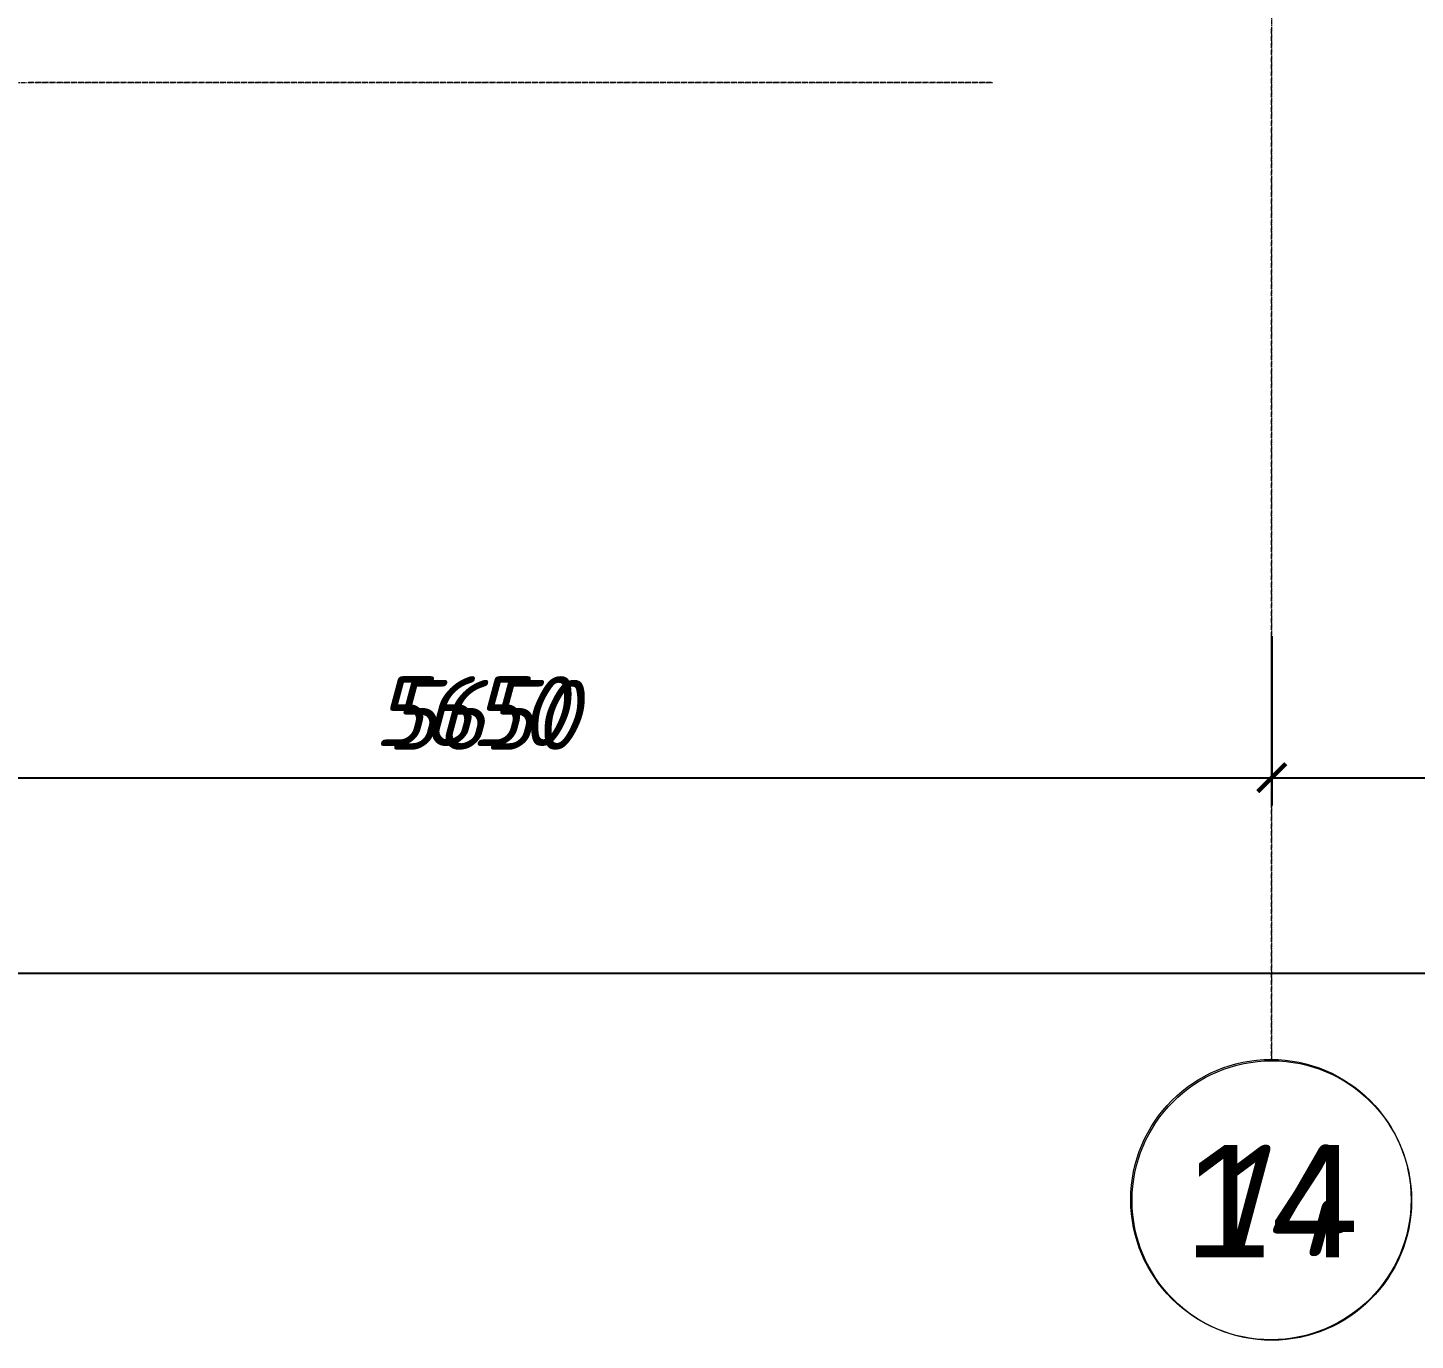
# Model space of a CAD drawing. Header units: millimetres. Extents: x -10178924 to 11692288, y -947381 to 58396.
# Drawn here: x 753806 to 758772, y -800790 to -796094 of the extents above; entities that cross this region are included whole.
import ezdxf
from ezdxf.enums import TextEntityAlignment as Align

# ---------------------------------------------------------------- set-up
doc = ezdxf.new("R2010")
doc.units = ezdxf.units.MM
doc.linetypes.add('осевая', pattern=[50.8, 31.75, -6.35, 6.35, -6.35])
doc.layers.add('PDF _Размеры осевые', color=7, linetype='Continuous', true_color=0x5d6970)
doc.layers.add('PDF _Текст', color=7, linetype='Continuous', lineweight=5)
doc.layers.add('Размеры осевые', color=153, linetype='Continuous', lineweight=9)
doc.styles.add('PDF ArialMT', font='arial.ttf')
doc.styles.add('PDF GOST Common Italic', font='GOST_Common Italic.ttf')
doc.styles.add('PDF ISOCPEUR Italic', font='isocpeui.ttf')
doc.styles.add('Текст_М100', font='GOST_Common Italic.ttf', dxfattribs={"height": 250})
doc.dimstyles.new('Размеры_М100', dxfattribs={"dimtxt": 250, "dimasz": 100, "dimexe": 100, "dimexo": 100, "dimgap": 100, "dimtad": 1, "dimrnd": 5, "dimtxsty": 'Текст_М100', "dimblk": 'ARCHTICK', "dimcen": 250, "dimdle": 100, "dimadec": 0, "dimazin": 2, "dimtfac": 1, "dimtmove": 1, "dimatfit": 3, "dimfxl": 1, "dimarcsym": 0})

# ---------------------------------------------------------------- blocks, each defined once
blk = doc.blocks.new('_ArchTick')
at = {"color": 0, "linetype": 'ByBlock', "const_width": 0.15}
blk.add_lwpolyline([(-0.5, -0.5), (0.5, 0.5)], dxfattribs=at)
blk = doc.blocks.new('*D2703')
at = {"layer": 'Defpoints', "color": 0, "ltscale": 100, "transparency": 16777216}
for p in [(0, -18048.2), (54000, -18048.2), (54000, -18687)]:
    blk.add_point(p, dxfattribs=at)
at = {"layer": 'Размеры осевые', "color": 0, "lineweight": -2, "ltscale": 100, "transparency": 16777216}
for p, q in [((0, -18148.2), (0, -18787)), ((54000, -18148.2), (54000, -18787)), ((-100, -18687), (54100, -18687))]:
    blk.add_line(p, q, dxfattribs=at)
at = {"layer": 'Размеры осевые', "color": 0, "lineweight": -2, "ltscale": 100, "transparency": 16777216, "xscale": 100, "yscale": 100, "zscale": 100, "rotation": 180}
blk.add_blockref('_ArchTick', (0, -18687), dxfattribs=at)
at = {"layer": 'Размеры осевые', "color": 0, "lineweight": -2, "ltscale": 100, "transparency": 16777216, "xscale": 100, "yscale": 100, "zscale": 100}
blk.add_blockref('_ArchTick', (54000, -18687), dxfattribs=at)
at = {"layer": 'Размеры осевые', "color": 0, "ltscale": 100, "transparency": 16777216, "insert": (27000, -18462), "char_height": 250, "attachment_point": 5, "style": 'Текст_М100'}
blk.add_mtext('54000', dxfattribs=at)
blk = doc.blocks.new('*D2706')
at = {"layer": 'Defpoints', "color": 0, "ltscale": 100, "transparency": 16777216}
for p in [(30250, -17380.5), (35900, -17380.5), (35900, -17987)]:
    blk.add_point(p, dxfattribs=at)
at = {"layer": 'Размеры осевые', "color": 0, "lineweight": -2, "ltscale": 100, "transparency": 16777216}
for p, q in [((30250, -17480.5), (30250, -18087)), ((35900, -17480.5), (35900, -18087)), ((30150, -17987), (36000, -17987))]:
    blk.add_line(p, q, dxfattribs=at)
at = {"layer": 'Размеры осевые', "color": 0, "lineweight": -2, "ltscale": 100, "transparency": 16777216, "xscale": 100, "yscale": 100, "zscale": 100, "rotation": 180}
blk.add_blockref('_ArchTick', (30250, -17987), dxfattribs=at)
at = {"layer": 'Размеры осевые', "color": 0, "lineweight": -2, "ltscale": 100, "transparency": 16777216, "xscale": 100, "yscale": 100, "zscale": 100}
blk.add_blockref('_ArchTick', (35900, -17987), dxfattribs=at)
at = {"layer": 'Размеры осевые', "color": 0, "ltscale": 100, "transparency": 16777216, "insert": (33075, -17762), "char_height": 250, "attachment_point": 5, "style": 'Текст_М100'}
blk.add_mtext('5650', dxfattribs=at)
blk = doc.blocks.new('*D2707')
at = {"layer": 'Defpoints', "color": 0, "ltscale": 100, "transparency": 16777216}
for p in [(35900, -17380.5), (41900, -17380.5), (41900, -17987)]:
    blk.add_point(p, dxfattribs=at)
at = {"layer": 'Размеры осевые', "color": 0, "lineweight": -2, "ltscale": 100, "transparency": 16777216}
for p, q in [((35900, -17480.5), (35900, -18087)), ((41900, -17480.5), (41900, -18087)), ((35800, -17987), (42000, -17987))]:
    blk.add_line(p, q, dxfattribs=at)
at = {"layer": 'Размеры осевые', "color": 0, "lineweight": -2, "ltscale": 100, "transparency": 16777216, "xscale": 100, "yscale": 100, "zscale": 100, "rotation": 180}
blk.add_blockref('_ArchTick', (35900, -17987), dxfattribs=at)
at = {"layer": 'Размеры осевые', "color": 0, "lineweight": -2, "ltscale": 100, "transparency": 16777216, "xscale": 100, "yscale": 100, "zscale": 100}
blk.add_blockref('_ArchTick', (41900, -17987), dxfattribs=at)
at = {"layer": 'Размеры осевые', "color": 0, "ltscale": 100, "transparency": 16777216, "insert": (38900, -17762), "char_height": 250, "attachment_point": 5, "style": 'Текст_М100'}
blk.add_mtext('6000', dxfattribs=at)
blk = doc.blocks.new('A$C5282721b')
at = {"layer": 'Размеры осевые', "color": 251, "linetype": 'осевая', "ltscale": 0.5, "transparency": 33554687}
for p, q in [((35900, -19000), (35900, 1500)), ((-9750, -15500), (34900, -15500))]:
    blk.add_line(p, q, dxfattribs=at)
at = {"layer": 'Размеры осевые', "color": 251, "ltscale": 100, "transparency": 33554687}
blk.add_circle((35900, -19500), 500, dxfattribs=at)
at = {"layer": 'Размеры осевые', "color": 251, "ltscale": 100, "transparency": 33554687, "style": 'PDF ISOCPEUR Italic'}
blk.add_text('14', height=400, dxfattribs=at).set_placement((35900, -19500), align=Align.MIDDLE_CENTER)
at = {"layer": 'Размеры осевые', "color": 251, "ltscale": 100, "transparency": 33554687}
for base, p1, p2, picture, middle in [((35900, -17986.992), (30250, -17380.492), (35900, -17380.492), '*D2706', (33075, -17761.992)), ((41900, -17986.992), (35900, -17380.492), (41900, -17380.492), '*D2707', (38900, -17761.992)), ((54000, -18686.992), (0, -18048.178), (54000, -18048.178), '*D2703', (27000, -18461.992))]:
    dim = blk.add_linear_dim(base=base, p1=p1, p2=p2, dimstyle='Размеры_М100', dxfattribs=at)
    dim.commit()
    dim.dimension.update_dxf_attribs({"geometry": picture, "text_midpoint": middle})

msp = doc.modelspace()

# ---------------------------------------------------------------- linework, layer by layer
at = {"layer": 'PDF _Размеры осевые', "lineweight": 9}
for points in [[(758257.5, -796094.1), (758257.5, -796094.1)], [(758257.5, -796115.2), (758257.5, -796098.3)], [(758257.5, -796119.5), (758257.5, -796119.5)], [(758257.5, -796140.6), (758257.5, -796123.7)], [(758257.5, -796144.9), (758257.5, -796144.9)], [(758257.5, -796166), (758257.5, -796149.1)], [(758257.5, -796170.3), (758257.5, -796170.3)], [(758257.5, -796191.4), (758257.5, -796174.5)], [(758257.5, -796195.7), (758257.5, -796195.7)], [(758257.5, -796216.8), (758257.5, -796199.9)], [(758257.5, -796221.1), (758257.5, -796221.1)], [(758257.5, -796242.2), (758257.5, -796225.3)], [(758257.5, -796246.5), (758257.5, -796246.5)], [(758257.5, -796267.6), (758257.5, -796250.7)], [(753808.2, -796288.8), (753825.1, -796288.8), (753829.4, -796288.8)], [(753833.6, -796288.8), (753850.5, -796288.8), (753854.8, -796288.8)], [(753859, -796288.8), (753875.9, -796288.8), (753880.2, -796288.8)], [(753884.4, -796288.8), (753901.3, -796288.8), (753905.6, -796288.8)], [(753909.8, -796288.8), (753926.7, -796288.8), (753931, -796288.8)], [(753935.2, -796288.8), (753952.1, -796288.8), (753956.4, -796288.8)], [(753960.6, -796288.8), (753977.5, -796288.8), (753981.8, -796288.8)], [(753986, -796288.8), (754002.9, -796288.8), (754007.2, -796288.8)], [(754011.4, -796288.8), (754028.3, -796288.8), (754032.6, -796288.8)], [(754036.8, -796288.8), (754053.7, -796288.8), (754058, -796288.8)], [(754062.2, -796288.8), (754079.1, -796288.8), (754083.4, -796288.8)], [(754087.6, -796288.8), (754104.5, -796288.8), (754108.8, -796288.8)], [(754113, -796288.8), (754129.9, -796288.8), (754134.2, -796288.8)], [(754138.4, -796288.8), (754155.3, -796288.8), (754159.6, -796288.8)], [(754163.8, -796288.8), (754180.7, -796288.8), (754185, -796288.8)], [(754189.2, -796288.8), (754206.1, -796288.8), (754210.4, -796288.8)], [(754214.6, -796288.8), (754231.5, -796288.8), (754235.8, -796288.8)], [(754240, -796288.8), (754256.9, -796288.8), (754261.2, -796288.8)], [(754265.4, -796288.8), (754282.3, -796288.8), (754286.6, -796288.8)], [(754290.8, -796288.8), (754307.7, -796288.8), (754312, -796288.8)], [(754316.2, -796288.8), (754333.1, -796288.8), (754337.4, -796288.8)], [(754341.6, -796288.8), (754358.5, -796288.8), (754362.8, -796288.8)], [(754367, -796288.8), (754383.9, -796288.8), (754388.2, -796288.8)], [(754392.4, -796288.8), (754409.3, -796288.8), (754413.6, -796288.8)], [(754417.8, -796288.8), (754434.7, -796288.8), (754439, -796288.8)], [(754443.2, -796288.8), (754460.1, -796288.8), (754464.4, -796288.8)], [(754468.6, -796288.8), (754485.5, -796288.8), (754489.8, -796288.8)], [(754494, -796288.8), (754510.9, -796288.8), (754515.2, -796288.8)], [(754519.4, -796288.8), (754536.3, -796288.8), (754540.6, -796288.8)], [(754544.8, -796288.8), (754561.7, -796288.8), (754566, -796288.8)], [(754570.2, -796288.8), (754587.1, -796288.8), (754591.4, -796288.8)], [(754595.6, -796288.8), (754612.5, -796288.8), (754616.8, -796288.8)], [(754621, -796288.8), (754637.9, -796288.8), (754642.2, -796288.8)], [(754646.4, -796288.8), (754663.3, -796288.8), (754667.6, -796288.8)], [(754671.8, -796288.8), (754688.7, -796288.8), (754693, -796288.8)], [(754697.2, -796288.8), (754714.1, -796288.8), (754718.4, -796288.8)], [(754722.6, -796288.8), (754739.5, -796288.8), (754743.8, -796288.8)], [(754748, -796288.8), (754764.9, -796288.8), (754769.2, -796288.8)], [(754773.4, -796288.8), (754790.3, -796288.8), (754794.6, -796288.8)], [(754798.8, -796288.8), (754815.7, -796288.8), (754820, -796288.8)], [(754824.2, -796288.8), (754841.1, -796288.8), (754845.4, -796288.8)], [(754849.6, -796288.8), (754866.5, -796288.8), (754870.8, -796288.8)], [(754875, -796288.8), (754891.9, -796288.8), (754896.2, -796288.8)], [(754900.4, -796288.8), (754917.3, -796288.8), (754921.6, -796288.8)], [(754925.8, -796288.8), (754942.7, -796288.8), (754947, -796288.8)], [(754951.2, -796288.8), (754968.1, -796288.8), (754972.4, -796288.8)], [(754976.6, -796288.8), (754993.5, -796288.8), (754997.8, -796288.8)], [(755002, -796288.8), (755018.9, -796288.8), (755023.2, -796288.8)], [(755027.4, -796288.8), (755044.3, -796288.8), (755048.6, -796288.8)], [(755052.8, -796288.8), (755069.7, -796288.8), (755074, -796288.8)], [(755078.2, -796288.8), (755095.2, -796288.8), (755099.4, -796288.8)], [(755103.6, -796288.8), (755120.5, -796288.8), (755124.8, -796288.8)], [(755129, -796288.8), (755145.9, -796288.8), (755150.2, -796288.8)], [(755154.4, -796288.8), (755171.3, -796288.8), (755175.6, -796288.8)], [(755179.8, -796288.8), (755196.7, -796288.8), (755201, -796288.8)], [(755205.2, -796288.8), (755222.2, -796288.8), (755226.4, -796288.8)], [(755230.6, -796288.8), (755247.5, -796288.8), (755251.8, -796288.8)], [(755256, -796288.8), (755272.9, -796288.8), (755277.2, -796288.8)], [(755281.4, -796288.8), (755298.4, -796288.8), (755302.6, -796288.8)], [(755306.8, -796288.8), (755323.8, -796288.8), (755328, -796288.8)], [(755332.2, -796288.8), (755349.2, -796288.8), (755353.4, -796288.8)], [(755357.6, -796288.8), (755374.5, -796288.8), (755378.8, -796288.8)], [(755383, -796288.8), (755399.9, -796288.8), (755404.2, -796288.8)], [(755408.4, -796288.8), (755425.4, -796288.8), (755429.6, -796288.8)], [(755433.8, -796288.8), (755450.8, -796288.8), (755455, -796288.8)], [(755459.2, -796288.8), (755476.2, -796288.8), (755480.4, -796288.8)], [(755484.6, -796288.8), (755501.6, -796288.8), (755505.8, -796288.8)], [(755510, -796288.8), (755527, -796288.8), (755531.2, -796288.8)], [(755535.4, -796288.8), (755552.4, -796288.8), (755556.6, -796288.8)], [(755560.8, -796288.8), (755577.8, -796288.8), (755582, -796288.8)], [(755586.2, -796288.8), (755603.2, -796288.8), (755607.4, -796288.8)], [(755611.6, -796288.8), (755628.6, -796288.8), (755632.8, -796288.8)], [(755637, -796288.8), (755654, -796288.8), (755658.2, -796288.8)], [(755662.4, -796288.8), (755679.4, -796288.8), (755683.6, -796288.8)], [(755687.8, -796288.8), (755704.8, -796288.8), (755709, -796288.8)], [(755713.2, -796288.8), (755730.2, -796288.8), (755734.4, -796288.8)], [(755738.6, -796288.8), (755755.6, -796288.8), (755759.8, -796288.8)], [(755764, -796288.8), (755781, -796288.8), (755785.2, -796288.8)], [(755789.4, -796288.8), (755806.4, -796288.8), (755810.6, -796288.8)], [(755814.8, -796288.8), (755831.8, -796288.8), (755836, -796288.8)], [(755840.2, -796288.8), (755857.2, -796288.8), (755861.4, -796288.8)], [(755865.6, -796288.8), (755882.6, -796288.8), (755886.8, -796288.8)], [(755891, -796288.8), (755908, -796288.8), (755912.2, -796288.8)], [(755916.4, -796288.8), (755933.4, -796288.8), (755937.6, -796288.8)], [(755941.8, -796288.8), (755958.8, -796288.8), (755963, -796288.8)], [(755967.2, -796288.8), (755984.2, -796288.8), (755988.4, -796288.8)], [(755992.6, -796288.8), (756009.6, -796288.8), (756013.8, -796288.8)], [(756018, -796288.8), (756035, -796288.8), (756039.2, -796288.8)], [(756043.4, -796288.8), (756060.4, -796288.8), (756064.6, -796288.8)], [(756068.8, -796288.8), (756085.8, -796288.8), (756090, -796288.8)], [(756094.2, -796288.8), (756111.2, -796288.8), (756115.4, -796288.8)], [(756119.6, -796288.8), (756136.6, -796288.8), (756140.8, -796288.8)], [(756145, -796288.8), (756162, -796288.8), (756166.2, -796288.8)], [(756170.4, -796288.8), (756187.4, -796288.8), (756191.6, -796288.8)], [(756195.8, -796288.8), (756212.8, -796288.8), (756217, -796288.8)], [(756221.2, -796288.8), (756238.2, -796288.8), (756242.4, -796288.8)], [(756246.6, -796288.8), (756263.6, -796288.8), (756267.8, -796288.8)], [(756272, -796288.8), (756289, -796288.8), (756293.2, -796288.8)], [(756297.4, -796288.8), (756314.4, -796288.8), (756318.6, -796288.8)], [(756322.8, -796288.8), (756339.8, -796288.8), (756344, -796288.8)], [(756348.2, -796288.8), (756365.2, -796288.8), (756369.4, -796288.8)], [(756373.6, -796288.8), (756390.6, -796288.8), (756394.8, -796288.8)], [(756399, -796288.8), (756416, -796288.8), (756420.2, -796288.8)], [(756424.4, -796288.8), (756441.4, -796288.8), (756445.6, -796288.8)], [(756449.8, -796288.8), (756466.8, -796288.8), (756471, -796288.8)], [(756475.2, -796288.8), (756492.2, -796288.8), (756496.4, -796288.8)], [(756500.6, -796288.8), (756517.6, -796288.8), (756521.8, -796288.8)], [(756526, -796288.8), (756543, -796288.8), (756547.2, -796288.8)], [(756551.4, -796288.8), (756568.4, -796288.8), (756572.6, -796288.8)], [(756576.8, -796288.8), (756593.8, -796288.8), (756598, -796288.8)], [(756602.2, -796288.8), (756619.2, -796288.8), (756623.4, -796288.8)], [(756627.6, -796288.8), (756644.6, -796288.8), (756648.8, -796288.8)], [(756653, -796288.8), (756670, -796288.8), (756674.2, -796288.8)], [(756678.4, -796288.8), (756695.4, -796288.8), (756699.6, -796288.8)], [(756703.8, -796288.8), (756720.8, -796288.8), (756725, -796288.8)], [(756729.2, -796288.8), (756746.2, -796288.8), (756750.4, -796288.8)], [(756754.6, -796288.8), (756771.6, -796288.8), (756775.8, -796288.8)], [(756780, -796288.8), (756797, -796288.8), (756801.2, -796288.8)], [(756805.4, -796288.8), (756822.4, -796288.8), (756826.6, -796288.8)], [(756830.8, -796288.8), (756847.8, -796288.8), (756852, -796288.8)], [(756856.2, -796288.8), (756873.2, -796288.8), (756877.4, -796288.8)], [(756881.6, -796288.8), (756898.6, -796288.8), (756902.8, -796288.8)], [(756907, -796288.8), (756924, -796288.8), (756928.2, -796288.8)], [(756932.4, -796288.8), (756949.4, -796288.8), (756953.6, -796288.8)], [(756957.8, -796288.8), (756974.8, -796288.8), (756979, -796288.8)], [(756983.2, -796288.8), (757000.2, -796288.8), (757004.4, -796288.8)], [(757008.6, -796288.8), (757025.6, -796288.8), (757029.8, -796288.8)], [(757034, -796288.8), (757051, -796288.8), (757055.2, -796288.8)], [(757059.4, -796288.8), (757076.4, -796288.8), (757080.6, -796288.8)], [(757084.8, -796288.8), (757101.8, -796288.8), (757106, -796288.8)], [(757110.2, -796288.8), (757127.2, -796288.8), (757131.4, -796288.8)], [(757135.6, -796288.8), (757152.6, -796288.8), (757156.8, -796288.8)], [(757161, -796288.8), (757178, -796288.8), (757182.2, -796288.8)], [(757186.4, -796288.8), (757203.4, -796288.8), (757207.6, -796288.8)], [(757211.8, -796288.8), (757228.8, -796288.8), (757233, -796288.8)], [(757237.2, -796288.8), (757254.2, -796288.8)], [(758257.5, -796271.9), (758257.5, -796271.9)], [(758257.5, -796293), (758257.5, -796276.1)], [(758257.5, -796297.3), (758257.5, -796297.3)], [(758257.5, -796318.4), (758257.5, -796301.5)], [(758257.5, -796322.7), (758257.5, -796322.7)], [(758257.5, -796343.8), (758257.5, -796326.9)], [(758257.5, -796348.1), (758257.5, -796348.1)], [(758257.5, -796369.2), (758257.5, -796352.3)], [(758257.5, -796373.5), (758257.5, -796373.5)], [(758257.5, -796394.6), (758257.5, -796377.7)], [(758257.5, -796398.9), (758257.5, -796398.9)], [(758257.5, -796420), (758257.5, -796403.1)], [(758257.5, -796424.3), (758257.5, -796424.3)], [(758257.5, -796445.4), (758257.5, -796428.5)], [(758257.5, -796449.7), (758257.5, -796449.7)], [(758257.5, -796470.8), (758257.5, -796453.9)], [(758257.5, -796475.1), (758257.5, -796475.1)], [(758257.5, -796496.2), (758257.5, -796479.3)], [(758257.5, -796500.5), (758257.5, -796500.5)], [(758257.5, -796521.6), (758257.5, -796504.7)], [(758257.5, -796525.9), (758257.5, -796525.9)], [(758257.5, -796547), (758257.5, -796530.1)], [(758257.5, -796551.3), (758257.5, -796551.3)], [(758257.5, -796572.4), (758257.5, -796555.5)], [(758257.5, -796576.7), (758257.5, -796576.7)], [(758257.5, -796597.8), (758257.5, -796580.9)], [(758257.5, -796602.1), (758257.5, -796602.1)], [(758257.5, -796623.2), (758257.5, -796606.3)], [(758257.5, -796627.5), (758257.5, -796627.5)], [(758257.5, -796648.6), (758257.5, -796631.7)], [(758257.5, -796652.9), (758257.5, -796652.9)], [(758257.5, -796674), (758257.5, -796657.1)], [(758257.5, -796678.3), (758257.5, -796678.3)], [(758257.5, -796699.4), (758257.5, -796682.5)], [(758257.5, -796703.7), (758257.5, -796703.7)], [(758257.5, -796724.8), (758257.5, -796707.9)], [(758257.5, -796729.1), (758257.5, -796729.1)], [(758257.5, -796750.2), (758257.5, -796733.3)], [(758257.5, -796754.5), (758257.5, -796754.5)], [(758257.5, -796775.6), (758257.5, -796758.7)], [(758257.5, -796779.9), (758257.5, -796779.9)], [(758257.5, -796801), (758257.5, -796784.1)], [(758257.5, -796805.3), (758257.5, -796805.3)], [(758257.5, -796826.4), (758257.5, -796809.5)], [(758257.5, -796830.7), (758257.5, -796830.7)], [(758257.5, -796851.8), (758257.5, -796834.9)], [(758257.5, -796856.1), (758257.5, -796856.1)], [(758257.5, -796877.2), (758257.5, -796860.3)], [(758257.5, -796881.5), (758257.5, -796881.5)], [(758257.5, -796902.6), (758257.5, -796885.7)], [(758257.5, -796906.9), (758257.5, -796906.9)], [(758257.5, -796928), (758257.5, -796911.1)], [(758257.5, -796932.3), (758257.5, -796932.3)], [(758257.5, -796953.4), (758257.5, -796936.5)], [(758257.5, -796957.7), (758257.5, -796957.7)], [(758257.5, -796978.8), (758257.5, -796961.9)], [(758257.5, -796983.1), (758257.5, -796983.1)], [(758257.5, -797004.2), (758257.5, -796987.3)], [(758257.5, -797008.5), (758257.5, -797008.5)], [(758257.5, -797029.6), (758257.5, -797012.7)], [(758257.5, -797033.9), (758257.5, -797033.9)], [(758257.5, -797055), (758257.5, -797038.1)], [(758257.5, -797059.3), (758257.5, -797059.3)], [(758257.5, -797080.4), (758257.5, -797063.5)], [(758257.5, -797084.7), (758257.5, -797084.7)], [(758257.5, -797105.8), (758257.5, -797088.9)], [(758257.5, -797110.1), (758257.5, -797110.1)], [(758257.5, -797131.2), (758257.5, -797114.3)], [(758257.5, -797135.5), (758257.5, -797135.5)], [(758257.5, -797156.6), (758257.5, -797139.7)], [(758257.5, -797160.9), (758257.5, -797160.9)], [(758257.5, -797182), (758257.5, -797165.1)], [(758257.5, -797186.3), (758257.5, -797186.3)], [(758257.5, -797207.4), (758257.5, -797190.5)], [(758257.5, -797211.7), (758257.5, -797211.7)], [(758257.5, -797232.8), (758257.5, -797215.9)], [(758257.5, -797237.1), (758257.5, -797237.1)], [(758257.5, -797258.2), (758257.5, -797241.3)], [(758257.5, -797262.5), (758257.5, -797262.5)], [(758257.5, -797283.6), (758257.5, -797266.7)], [(758257.5, -797287.9), (758257.5, -797287.9)], [(758257.5, -797309), (758257.5, -797292.1)], [(758257.5, -797313.3), (758257.5, -797313.3)], [(758257.5, -797334.4), (758257.5, -797317.5)], [(758257.5, -797338.7), (758257.5, -797338.7)], [(758257.5, -797359.8), (758257.5, -797342.9)], [(758257.5, -797364.1), (758257.5, -797364.1)], [(758257.5, -797385.2), (758257.5, -797368.3)], [(758257.5, -797389.5), (758257.5, -797389.5)], [(758257.5, -797410.6), (758257.5, -797393.7)], [(758257.5, -797414.9), (758257.5, -797414.9)], [(758257.5, -797436), (758257.5, -797419.1)], [(758257.5, -797440.3), (758257.5, -797440.3)], [(758257.5, -797461.4), (758257.5, -797444.5)], [(758257.5, -797465.7), (758257.5, -797465.7)], [(758257.5, -797486.8), (758257.5, -797469.9)], [(758257.5, -797491.1), (758257.5, -797491.1)], [(758257.5, -797512.2), (758257.5, -797495.3)], [(758257.5, -797516.5), (758257.5, -797516.5)], [(758257.5, -797537.6), (758257.5, -797520.7)], [(758257.5, -797541.9), (758257.5, -797541.9)], [(758257.5, -797563), (758257.5, -797546.1)], [(758257.5, -797567.3), (758257.5, -797567.3)], [(758257.5, -797588.4), (758257.5, -797571.5)], [(758257.5, -797592.7), (758257.5, -797592.7)], [(758257.5, -797613.8), (758257.5, -797596.9)], [(758257.5, -797618.1), (758257.5, -797618.1)], [(758257.5, -797639.2), (758257.5, -797622.3)], [(758257.5, -797643.5), (758257.5, -797643.5)], [(758257.5, -797664.6), (758257.5, -797647.7)], [(758257.5, -797668.9), (758257.5, -797668.9)], [(758257.5, -797690), (758257.5, -797673.1)], [(758257.5, -797694.3), (758257.5, -797694.3)], [(758257.5, -797715.4), (758257.5, -797698.5)], [(758257.5, -797719.7), (758257.5, -797719.7)], [(758257.5, -797740.8), (758257.5, -797723.9)], [(758257.5, -797745.1), (758257.5, -797745.1)], [(758257.5, -797766.2), (758257.5, -797749.3)], [(758257.5, -797770.5), (758257.5, -797770.5)], [(758257.5, -797791.6), (758257.5, -797774.7)], [(758257.5, -797795.9), (758257.5, -797795.9)], [(758257.5, -797817), (758257.5, -797800.1)], [(758257.5, -797821.3), (758257.5, -797821.3)], [(758257.5, -797842.4), (758257.5, -797825.5)], [(758257.5, -797846.7), (758257.5, -797846.7)], [(758257.5, -797867.8), (758257.5, -797850.9)], [(758257.5, -797872.1), (758257.5, -797872.1)], [(758257.5, -797893.2), (758257.5, -797876.3)], [(758257.5, -797897.5), (758257.5, -797897.5)], [(758257.5, -797918.6), (758257.5, -797901.7)], [(758257.5, -797922.9), (758257.5, -797922.9)], [(758257.5, -797944), (758257.5, -797927.1)], [(758257.5, -797948.3), (758257.5, -797948.3)], [(758257.5, -797969.4), (758257.5, -797952.5)], [(758257.5, -797973.7), (758257.5, -797973.7)], [(758257.5, -797994.8), (758257.5, -797977.9)], [(758257.5, -797999.1), (758257.5, -797999.1)], [(758257.5, -798020.2), (758257.5, -798003.3)], [(758257.5, -798024.5), (758257.5, -798024.5)], [(758257.5, -798045.6), (758257.5, -798028.7)], [(758257.5, -798049.9), (758257.5, -798049.9)], [(758257.5, -798071), (758257.5, -798054.1)], [(758257.5, -798075.3), (758257.5, -798075.3)], [(758257.5, -798096.4), (758257.5, -798079.5)], [(758257.5, -798100.7), (758257.5, -798100.7)], [(758257.5, -798121.8), (758257.5, -798104.9)], [(758257.5, -798126.1), (758257.5, -798126.1)], [(758257.5, -798147.2), (758257.5, -798130.3)], [(758257.5, -798151.5), (758257.5, -798151.5)], [(758257.5, -798172.6), (758257.5, -798155.7)], [(758257.5, -798176.9), (758257.5, -798176.9)], [(758257.5, -798198), (758257.5, -798181.1)], [(758257.5, -798202.3), (758257.5, -798202.3)], [(758257.5, -798223.4), (758257.5, -798206.5)], [(758257.5, -798227.7), (758257.5, -798227.7)], [(758257.5, -798248.8), (758257.5, -798231.9)], [(758257.5, -798253.1), (758257.5, -798253.1)], [(758257.5, -798274.2), (758257.5, -798257.3)], [(758257.5, -798278.5), (758257.5, -798278.5)], [(758257.5, -798299.6), (758257.5, -798282.7)], [(758257.5, -798303.9), (758257.5, -798303.9)], [(758257.5, -798325), (758257.5, -798308.1)], [(758257.5, -798329.3), (758257.5, -798329.3)], [(758257.5, -798350.4), (758257.5, -798333.5)], [(758257.5, -798354.7), (758257.5, -798354.7)], [(758257.5, -798375.8), (758257.5, -798358.9)], [(758257.5, -798380.1), (758257.5, -798380.1)], [(758257.5, -798401.2), (758257.5, -798384.3)], [(758257.5, -798405.5), (758257.5, -798405.5)], [(758257.5, -798426.6), (758257.5, -798409.7)], [(758257.5, -798430.9), (758257.5, -798430.9)], [(758257.5, -798452), (758257.5, -798435.1)], [(758257.5, -798456.3), (758257.5, -798456.3)], [(758257.5, -798477.4), (758257.5, -798460.5)], [(758257.5, -798481.7), (758257.5, -798481.7)], [(758257.5, -798502.8), (758257.5, -798485.9)], [(758257.5, -798507.1), (758257.5, -798507.1)], [(758257.5, -798528.2), (758257.5, -798511.3)], [(758257.5, -798532.5), (758257.5, -798532.5)], [(758257.5, -798553.6), (758257.5, -798536.7)], [(758257.5, -798557.9), (758257.5, -798557.9)], [(758257.5, -798579), (758257.5, -798562.1)], [(758257.5, -798583.3), (758257.5, -798583.3)], [(758257.5, -798604.4), (758257.5, -798587.5)], [(758257.5, -798608.7), (758257.5, -798608.7)], [(758257.5, -798629.8), (758257.5, -798612.9)], [(758257.5, -798634.1), (758257.5, -798634.1)], [(758257.5, -798655.2), (758257.5, -798638.3)], [(758257.5, -798659.5), (758257.5, -798659.5)], [(758257.5, -798680.6), (758257.5, -798663.7)], [(758257.5, -798684.9), (758257.5, -798684.9)], [(758257.5, -798706), (758257.5, -798689.1)], [(758257.5, -798710.3), (758257.5, -798710.3)], [(758257.5, -798731.4), (758257.5, -798714.5)], [(758257.5, -798735.7), (758257.5, -798735.7)], [(752504.3, -798778), (758354.6, -798778)], [(758155.9, -798778), (764357.5, -798778)], [(758257.5, -798756.8), (758257.5, -798739.9)], [(758257.5, -798761.1), (758257.5, -798761.1)], [(758257.5, -798782.2), (758257.5, -798765.3)], [(758257.5, -798786.5), (758257.5, -798786.5)], [(758257.5, -798807.6), (758257.5, -798790.7)], [(758257.5, -798811.9), (758257.5, -798811.9)], [(758257.5, -798833), (758257.5, -798816.1)], [(758257.5, -798837.3), (758257.5, -798837.3)], [(758257.5, -798858.4), (758257.5, -798841.5)], [(758257.5, -798862.7), (758257.5, -798862.7)], [(758257.5, -798883.8), (758257.5, -798866.9)], [(758257.5, -798888.1), (758257.5, -798888.1)], [(758257.5, -798909.2), (758257.5, -798892.3)], [(758257.5, -798913.5), (758257.5, -798913.5)], [(758257.5, -798934.6), (758257.5, -798917.7)], [(758257.5, -798938.9), (758257.5, -798938.9)], [(758257.5, -798960), (758257.5, -798943.1)], [(758257.5, -798964.3), (758257.5, -798964.3)], [(758257.5, -798985.4), (758257.5, -798968.5)], [(758257.5, -798989.7), (758257.5, -798989.7)], [(758257.5, -799010.8), (758257.5, -798993.9)], [(758257.5, -799015.1), (758257.5, -799015.1)], [(758257.5, -799036.2), (758257.5, -799019.3)], [(758257.5, -799040.5), (758257.5, -799040.5)], [(758257.5, -799061.6), (758257.5, -799044.7)], [(758257.5, -799065.9), (758257.5, -799065.9)], [(758257.5, -799087), (758257.5, -799070.1)], [(758257.5, -799091.3), (758257.5, -799091.3)], [(758257.5, -799112.4), (758257.5, -799095.5)], [(758257.5, -799116.7), (758257.5, -799116.7)], [(758257.5, -799137.8), (758257.5, -799120.9)], [(758257.5, -799142.1), (758257.5, -799142.1)], [(758257.5, -799163.2), (758257.5, -799146.3)], [(758257.5, -799167.5), (758257.5, -799167.5)], [(758257.5, -799188.6), (758257.5, -799171.7)], [(758257.5, -799192.9), (758257.5, -799192.9)], [(758257.5, -799214), (758257.5, -799197.1)], [(758257.5, -799218.3), (758257.5, -799218.3)], [(758257.5, -799239.4), (758257.5, -799222.5)], [(758257.5, -799243.7), (758257.5, -799243.7)], [(758257.5, -799264.8), (758257.5, -799247.9)], [(758257.5, -799269.1), (758257.5, -799269.1)], [(758257.5, -799290.2), (758257.5, -799273.3)], [(758257.5, -799294.5), (758257.5, -799294.5)], [(758257.5, -799315.6), (758257.5, -799298.7)], [(758257.5, -799319.9), (758257.5, -799319.9)], [(758257.5, -799341), (758257.5, -799324.1)], [(758257.5, -799345.3), (758257.5, -799345.3)], [(758257.5, -799366.4), (758257.5, -799349.5)], [(758257.5, -799370.7), (758257.5, -799370.7)], [(758257.5, -799391.8), (758257.5, -799374.9)], [(758257.5, -799396.1), (758257.5, -799396.1)], [(758257.5, -799417.2), (758257.5, -799400.3)], [(758257.5, -799421.5), (758257.5, -799421.5)], [(758257.5, -799442.6), (758257.5, -799425.7)], [(722256.9, -799476.5), (776454.5, -799476.5)], [(758257.5, -799446.9), (758257.5, -799446.9)], [(758257.5, -799468), (758257.5, -799451.1)], [(758257.5, -799472.3), (758257.5, -799472.3)], [(758257.5, -799493.4), (758257.5, -799476.5)], [(758257.5, -799497.7), (758257.5, -799497.7)], [(758257.5, -799518.8), (758257.5, -799501.9)], [(758257.5, -799523.1), (758257.5, -799523.1)], [(758257.5, -799544.2), (758257.5, -799527.3)], [(758257.5, -799548.5), (758257.5, -799548.5)], [(758257.5, -799569.6), (758257.5, -799552.7)], [(758257.5, -799573.9), (758257.5, -799573.9)], [(758257.5, -799595), (758257.5, -799578.1)], [(758257.5, -799599.3), (758257.5, -799599.3)], [(758257.5, -799620.4), (758257.5, -799603.5)], [(758257.5, -799624.7), (758257.5, -799624.7)], [(758257.5, -799645.8), (758257.5, -799628.9)], [(758257.5, -799650.1), (758257.5, -799650.1)], [(758257.5, -799671.2), (758257.5, -799654.3)], [(758257.5, -799675.5), (758257.5, -799675.5)], [(758257.5, -799696.6), (758257.5, -799679.7)], [(758257.5, -799700.9), (758257.5, -799700.9)], [(758257.5, -799722), (758257.5, -799705.1)], [(758257.5, -799726.3), (758257.5, -799726.3)], [(758257.5, -799747.4), (758257.5, -799730.5)], [(758257.5, -799751.7), (758257.5, -799751.7)], [(758257.5, -799772.8), (758257.5, -799755.9)], [(758257.5, -799777.1), (758257.5, -799777.1)], [(758257.5, -799789.8), (758257.5, -799781.3)]]:
    msp.add_lwpolyline(points, dxfattribs=at)
msp.add_lwpolyline([(758257.5, -798879.6), (758257.5, -798270)], close=True, dxfattribs=at)
msp.add_circle((758255.4, -800287.2), 501.6, dxfattribs=at)
at = {"layer": 'PDF _Размеры осевые', "transparency": 33554559}
for points in [[(758202.4, -798820.3), (758210.9, -798833), (758299.8, -798723)], [(758299.8, -798723), (758210.9, -798833), (758202.4, -798820.3)], [(758210.9, -798833), (758299.8, -798723), (758312.5, -798731.4)], [(758312.5, -798731.4), (758299.8, -798723), (758210.9, -798833)]]:
    msp.add_solid(points, dxfattribs=at)

# ---------------------------------------------------------------- block references
msp.add_blockref('A$C5282721b', (722358.6, -780790.4))

# ---------------------------------------------------------------- texts
at = {"layer": 'PDF _Текст', "color": 251, "true_color": 0x5d6970, "attachment_point": 4}
for s, insert, char_height, style in [('5650', (755044.4, -798539.1), 250, 'PDF GOST Common Italic'), ('14', (757944.2, -800292.8), 402.33, 'PDF ArialMT')]:
    msp.add_mtext(s, dxfattribs=dict(at, insert=insert, char_height=char_height, style=style))

doc.saveas('drawing.dxf')
